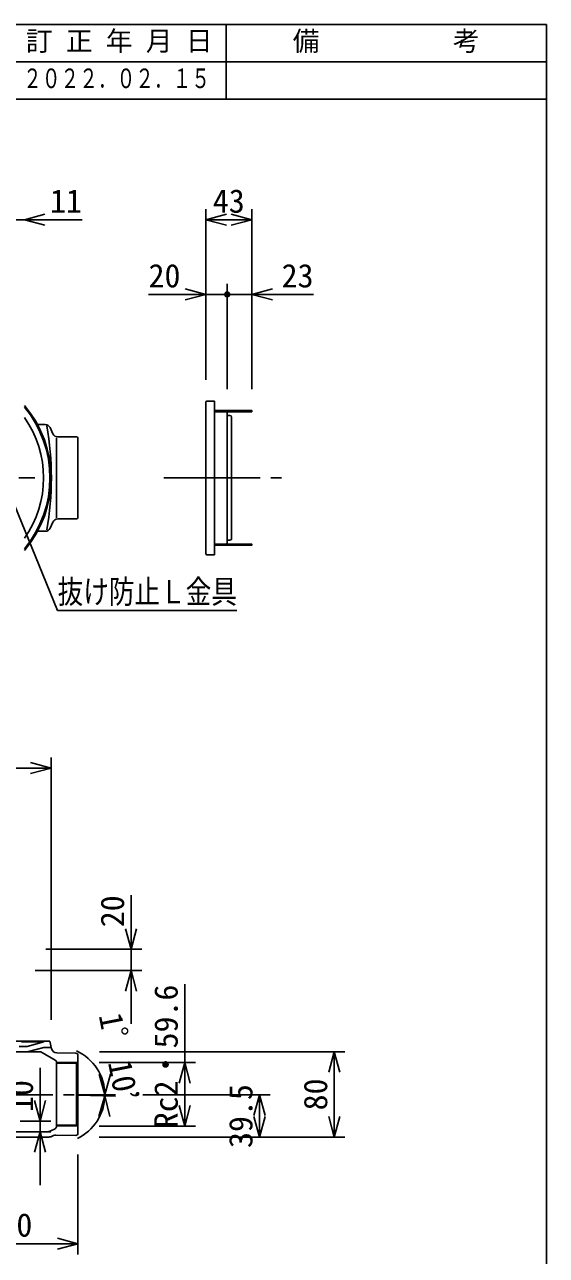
# Model space of a CAD drawing. Units: millimetres, scale not verified, with parts at other scales. Extents: x -1365 to 1365, y -930 to 870.
# Drawn here: x 876 to 1365, y -284 to 870 of the extents above; entities that cross this region are included whole.
import ezdxf
from ezdxf.enums import TextEntityAlignment as Align

# ---------------------------------------------------------------- set-up
doc = ezdxf.new("R2010")
doc.units = ezdxf.units.MM
doc.header["$LTSCALE"] = 10
doc.linetypes.add('CHAIN1', pattern=[8, 5, -1, 1, -1])
doc.linetypes.add('CHAIN2', pattern=[12, 9, -1, 1, -1])
for name, color, linetype in [('0-0_計極細', 2, 'Continuous'), ('0-1_計細線', 3, 'Continuous'), ('0-5_寸法線', 7, 'Continuous'), ('0-7_枠細線', 5, 'Continuous'), ('0-8_枠中線', 5, 'Continuous')]:
    doc.layers.add(name, color=color, linetype=linetype)
doc.styles.add('ＭＳ ゴシック', font='')
doc.styles.get('ＭＳ ゴシック').set_extended_font_data('MS Gothic')

msp = doc.modelspace()

# ---------------------------------------------------------------- hatches: boundary and pattern name
at = {"layer": '0-5_寸法線'}
msp.add_hatch(color=256, dxfattribs=at).paths.add_polyline_path([(1069.11, 617.02, 1), (1063.11, 617.02, 1)])

# ---------------------------------------------------------------- linework, layer by layer
at = {"layer": '0-0_計極細', "linetype": 'CHAIN2'}
for p, q in [((-929.07, 445.02), (885.96, 445.02)), ((1006.86, 445.02), (1122.09, 445.02))]:
    msp.add_line(p, q, dxfattribs=at)
at = {"layer": '0-0_計極細', "linetype": 'CHAIN1'}
msp.add_line((772.9, -133.48), (946.53, -133.48), dxfattribs=at)
at = {"layer": '0-1_計細線'}
for p, q in [((1046.11, 516.02), (1046.11, 374.02)), ((1054.11, 517.02), (1047.11, 517.02)), ((1054.11, 373.02), (1054.11, 517.02)), ((1056.11, 507.02), (1056.11, 508.22)), ((1066.11, 507.02), (1066.11, 508.22)), ((1068.11, 507.02), (1068.11, 508.22)), ((1070.11, 507.02), (1070.11, 508.22)), ((1072.11, 507.02), (1072.11, 508.22)), ((1086.11, 507.02), (1086.11, 508.22)), ((1066.11, 506.02), (1066.11, 384.02)), ((1066.61, 503.52), (1068.61, 503.52)), ((1070.11, 502.02), (1070.11, 388.02)), ((895.64, 495.02), (888.44, 495.02)), ((902.87, 486.39), (900.16, 492.15)), ((906.19, 482.52), (906.19, 445.02)), ((925.11, 483.52), (907.4, 483.52)), ((926.11, 482.52), (926.11, 445.02)), ((906.19, 407.52), (906.19, 445.02)), ((926.11, 407.52), (926.11, 445.02)), ((925.11, 406.52), (907.4, 406.52)), ((895.64, 395.02), (888.44, 395.02)), ((902.87, 403.65), (900.16, 397.89)), ((1056.11, 381.82), (1056.11, 383.02)), ((1066.11, 381.82), (1066.11, 383.02)), ((1066.61, 386.52), (1068.61, 386.52)), ((1068.11, 381.82), (1068.11, 383.02)), ((1070.11, 381.82), (1070.11, 383.02)), ((1072.11, 381.82), (1072.11, 383.02)), ((1086.11, 381.82), (1086.11, 383.02)), ((1054.11, 373.02), (1047.11, 373.02)), ((863.03, -82.98), (899.84, -82.98)), ((871.34, -87.98), (878.69, -87.98)), ((873.49, -83.8), (893.57, -83.8)), ((878.69, -87.98), (894.27, -83.8)), ((894.27, -83.8), (894.34, -82.98)), ((899.84, -82.98), (901.68, -90.3)), ((851.34, -92.98), (891.41, -92.98)), ((874.6, -92.98), (879.34, -92.98)), ((904.84, -100.74), (891.41, -92.98)), ((924.85, -104.15), (906.33, -103.79)), ((926.35, -103.17), (906.34, -102.79)), ((906.34, -103.33), (906.34, -162.63)), ((924.38, -94.43), (906.43, -94.09)), ((926.35, -103.17), (924.85, -104.15)), ((926.35, -96.43), (926.35, -169.45)), ((924.85, -104.15), (924.85, -161.76)), ((924.85, -161.76), (906.36, -161.4)), ((899.14, -172.98), (742.44, -172.98)), ((898.55, -167.98), (796.3, -167.98)), ((924.31, -171.45), (905.67, -171.09)), ((926.35, -162.79), (906.34, -162.4)), ((926.35, -162.79), (924.85, -161.76))]:
    msp.add_line(p, q, dxfattribs=at)
for points in [[(1054.11, 508.22), (1089.11, 508.22), (1089.11, 507.02), (1054.11, 507.02)], [(1054.11, 383.02), (1089.11, 383.02), (1089.11, 381.82), (1054.11, 381.82)]]:
    msp.add_lwpolyline(points, close=True, dxfattribs=at)
msp.add_lwpolyline([(879.99, -92.81), (894.27, -88.98), (901.34, -88.98)], dxfattribs=at)
for centre, radius, start, end in [((796.11, 445.02), 105, 319.63235, 40.36765), ((796.11, 445.02), 104, 320.28481, 39.71519), ((1047.11, 516.02), 1, 90, 180), ((796.11, 445.02), 98, 324.71867, 35.28133), ((1065.11, 506.02), 1, 0, 90), ((1066.61, 504.02), 0.5, 180, 270), ((1068.61, 502.02), 1.5, 0, 90), ((895.64, 490.02), 5, 25.2083, 90), ((621.44, 445.02), 280, 349.95893, 10.04107), ((907.4, 488.52), 5, 205.2083, 270), ((925.11, 482.52), 1, 0, 90), ((907.4, 401.52), 5, 90, 154.7917), ((925.11, 407.52), 1, 270, 360), ((895.64, 400.02), 5, 270, 334.7917), ((1065.11, 384.02), 1, 270, 360), ((1066.61, 386.02), 0.5, 90, 180), ((1068.61, 388.02), 1.5, 270, 360), ((1047.11, 374.02), 1, 180, 270), ((906.53, -89.09), 5, 194.03624, 268.9), ((903.34, -103.33), 3, 0, 60.23101), ((924.35, -96.43), 2, 0, 88.9), ((898.55, -164.98), 3, 270, 292.48305), ((899.14, -167.98), 5, 270, 291.71126), ((882.49, -126.17), 45, 292.48305, 299.76899), ((882.49, -126.17), 50, 291.71126, 294.81818), ((905.58, -176.09), 5, 88.9, 114.81818), ((903.34, -162.63), 3, 299.76899, 360), ((924.35, -169.45), 2, 268.9, 360)]:
    msp.add_arc(centre, radius, start, end, dxfattribs=at)
at = {"layer": '0-5_寸法線'}
for p, q in [((1046.11, 537.02), (1046.11, 697.02)), ((1089.11, 528.22), (1089.11, 697.02)), ((865.11, 687.02), (930.2, 687.02)), ((876.11, 687.02), (895.42, 692.2)), ((876.11, 687.02), (895.42, 681.84)), ((1046.11, 687.02), (1065.42, 692.2)), ((1046.11, 687.02), (1065.42, 681.84)), ((1046.11, 687.02), (1089.11, 687.02)), ((1089.11, 687.02), (1069.79, 692.2)), ((1089.11, 687.02), (1069.79, 681.84)), ((1046.11, 537.02), (1046.11, 627.02)), ((1066.11, 528.22), (1066.11, 627.02)), ((1089.11, 528.22), (1089.11, 627.02)), ((992.4, 617.02), (1066.11, 617.02)), ((1046.11, 617.02), (1026.79, 622.2)), ((1046.11, 617.02), (1026.79, 611.84)), ((1066.11, 617.02), (1147.03, 617.02)), ((1089.11, 617.02), (1108.42, 622.2)), ((1089.11, 617.02), (1108.42, 611.84)), ((901.11, 173.02), (881.79, 178.2)), ((901.11, -62.98), (901.11, 183.02)), ((691.11, 173.02), (901.11, 173.02)), ((901.11, 173.02), (881.79, 167.84)), ((976.11, -66.98), (976.11, 53.73)), ((976.11, 3.02), (970.93, 22.34)), ((976.11, 3.02), (981.28, 22.34)), ((896.11, 3.02), (986.11, 3.02)), ((886.11, -16.98), (986.11, -16.98)), ((976.11, -16.98), (970.93, -36.3)), ((976.11, -16.98), (981.28, -36.3)), ((1026.35, -162.79), (1026.35, -29.77)), ((946.34, -103.17), (1036.35, -103.17)), ((946.35, -92.98), (1176.35, -92.98)), ((1026.35, -103.17), (1021.17, -122.49)), ((1026.35, -103.17), (1031.52, -122.49)), ((1166.35, -92.98), (1161.17, -112.3)), ((1166.35, -92.98), (1171.52, -112.3)), ((1166.35, -172.98), (1166.35, -92.98)), ((890.8, -217.98), (890.8, -107.98)), ((951.5, -133.48), (946.32, -114.16)), ((951.5, -133.48), (956.67, -114.16)), ((926.29, -133.48), (961.5, -133.48)), ((926.29, -133.86), (961.49, -134.54)), ((951.49, -134.35), (945.94, -153.56)), ((951.49, -134.35), (956.29, -153.76)), ((987.11, -133.48), (1106.35, -133.48)), ((1096.35, -133.48), (1091.17, -152.8)), ((1096.35, -133.48), (1101.52, -152.8)), ((1096.35, -172.98), (1096.35, -133.48)), ((890.8, -157.98), (885.62, -138.66)), ((890.8, -157.98), (895.97, -138.66)), ((1026.35, -162.79), (1021.17, -143.47)), ((1026.35, -162.79), (1031.52, -143.47)), ((872.12, -157.98), (900.8, -157.98)), ((1096.35, -172.98), (1091.17, -153.66)), ((1096.35, -172.98), (1101.52, -153.66)), ((1166.35, -172.98), (1161.17, -153.66)), ((1166.35, -172.98), (1171.52, -153.66)), ((872.12, -167.98), (900.8, -167.98)), ((890.8, -167.98), (885.62, -187.3)), ((890.8, -167.98), (895.97, -187.3)), ((946.34, -162.79), (1036.35, -162.79)), ((946.34, -172.98), (1106.35, -172.98)), ((946.35, -172.98), (1176.35, -172.98)), ((926.35, -189.45), (926.35, -282.98)), ((796.11, -272.98), (926.35, -272.98)), ((926.35, -272.98), (907.03, -267.8)), ((926.35, -272.98), (907.03, -278.16))]:
    msp.add_line(p, q, dxfattribs=at)
msp.add_lwpolyline([(859.76, 437.2), (907.26, 320.78), (1075.26, 320.78)], dxfattribs=at)
for start, end in [(0, 65.80413), (295.52224, 358.9), (358.9, 360)]:
    msp.add_arc((906.29, -133.48), 45.2, start, end, dxfattribs=at)
at = {"layer": '0-7_枠細線'}
for p, q in [((1065, 800), (1065, 870)), ((1365, 835), (295, 835)), ((1365, 800), (295, 800))]:
    msp.add_line(p, q, dxfattribs=at)
at = {"layer": '0-8_枠中線'}
msp.add_lwpolyline([(-1365, -930), (-1365, 870), (1365, 870), (1365, -930)], close=True, dxfattribs=at)

# ---------------------------------------------------------------- texts
at = {"layer": '0-5_寸法線', "style": 'ＭＳ ゴシック'}
for s, p in [('11', (900.2, 687.02)), ('43', (1052.61, 687.02)), ('20', (992.4, 617.02)), ('23', (1117.03, 617.02)), ('130', (838.73, -272.98))]:
    msp.add_text(s, height=21.99, dxfattribs=at).set_placement(p, align=Align.BOTTOM_LEFT)
at = {"layer": '0-5_寸法線', "style": 'ＭＳ ゴシック', "width": 0.8}
msp.add_text('抜け防止Ｌ金具', height=21.99, dxfattribs=at).set_placement((907.26, 320.78), align=Align.BOTTOM_LEFT)
at = {"layer": '0-5_寸法線', "style": 'ＭＳ ゴシック'}
for s, rotation, p in [('20', 90, (976.11, 23.73)), ('Rc2・59.6', 90, (1026.35, -164.77)), ('1゜10’', 281.127, (939.24, -60.16)), ('10', 90, (890.8, -149.47)), ('39.5', 90, (1096.35, -183.23)), ('80', 90, (1166.35, -147.98))]:
    msp.add_text(s, height=21.99, rotation=rotation, dxfattribs=at).set_placement(p, align=Align.BOTTOM_LEFT)
at = {"layer": '0-7_枠細線', "style": 'ＭＳ ゴシック'}
for s, p in [('訂 正 年 月 日', (877.5, 840)), ('備\u3000\u3000\u3000\u3000\u3000考', (1127.5, 840))]:
    msp.add_text(s, height=18.33, dxfattribs=at).set_placement(p, align=Align.BOTTOM_LEFT)
at = {"layer": '0-7_枠細線', "style": 'ＭＳ ゴシック', "width": 0.7}
msp.add_text('２０２２．０２．１５', height=18.33, dxfattribs=at).set_placement((875, 805), align=Align.BOTTOM_LEFT)

doc.saveas('drawing.dxf')
